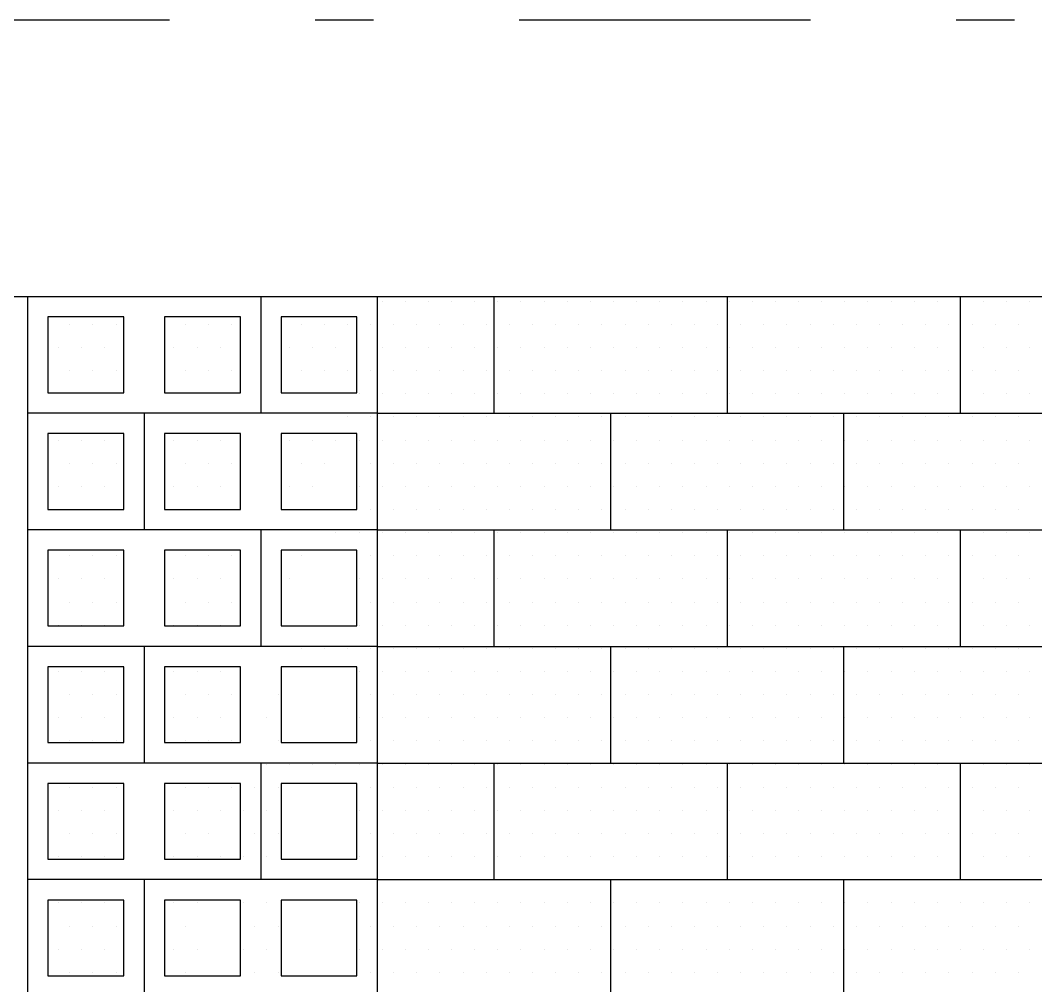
# Model space of a CAD drawing. Header units: metres. Extents: x 60.2 to 106, y 8.7 to 62.9.
# Drawn here: x 77.119 to 78.861, y 60.925 to 62.58 of the extents above; entities that cross this region are included whole.
import ezdxf

# ---------------------------------------------------------------- set-up
doc = ezdxf.new("R2010")
doc.units = ezdxf.units.M
doc.header["$LTSCALE"] = 5
doc.header["$MEASUREMENT"] = 0
doc.linetypes.add('DASHDOT', pattern=[1, 0.5, -0.25, 0, -0.25])
for name, color, linetype, lineweight in [('A-ELEV-MBE1', 7, 'Continuous', 25), ('A-ELEV-PATT', 8, 'Continuous', 18), ('A-WALL-FULL-EXTR', 7, 'Continuous', 35)]:
    doc.layers.add(name, color=color, linetype=linetype, lineweight=lineweight)

msp = doc.modelspace()

# ---------------------------------------------------------------- linework, layer by layer
at = {"layer": 'A-ELEV-MBE1', "linetype": 'DASHDOT', "ltscale": 0.2}
msp.add_line((82.8743, 62.5803), (72.9311, 62.5803), dxfattribs=at)
at = {"layer": 'A-ELEV-MBE1'}
for p, q in [((72.9311, 62.1066), (80.5969, 62.1066)), ((77.1311, 62.1066), (77.1311, 59.9066)), ((77.5311, 62.1066), (77.5311, 61.9066)), ((77.7311, 62.1066), (77.7311, 59.9066)), ((77.9311, 62.1066), (77.9311, 61.9066)), ((78.3311, 62.1066), (78.3311, 61.9066)), ((78.7311, 62.1066), (78.7311, 61.9066)), ((77.2961, 62.0716), (77.1661, 62.0716)), ((77.1661, 62.0716), (77.1661, 61.9416)), ((77.2961, 61.9416), (77.2961, 62.0716)), ((77.4961, 62.0716), (77.3661, 62.0716)), ((77.3661, 62.0716), (77.3661, 61.9416)), ((77.4961, 61.9416), (77.4961, 62.0716)), ((77.6961, 62.0716), (77.5661, 62.0716)), ((77.5661, 62.0716), (77.5661, 61.9416)), ((77.6961, 61.9416), (77.6961, 62.0716)), ((77.1661, 61.9416), (77.2961, 61.9416)), ((77.3661, 61.9416), (77.4961, 61.9416)), ((77.5661, 61.9416), (77.6961, 61.9416)), ((77.7311, 61.9066), (77.1311, 61.9066)), ((77.3311, 61.9066), (77.3311, 61.7066)), ((77.7311, 61.9066), (80.5981, 61.9066)), ((78.1311, 61.9066), (78.1311, 61.7066)), ((78.5311, 61.9066), (78.5311, 61.7066)), ((77.2961, 61.8716), (77.1661, 61.8716)), ((77.1661, 61.8716), (77.1661, 61.7416)), ((77.2961, 61.7416), (77.2961, 61.8716)), ((77.4961, 61.8716), (77.3661, 61.8716)), ((77.3661, 61.8716), (77.3661, 61.7416)), ((77.4961, 61.7416), (77.4961, 61.8716)), ((77.6961, 61.8716), (77.5661, 61.8716)), ((77.5661, 61.8716), (77.5661, 61.7416)), ((77.6961, 61.7416), (77.6961, 61.8716)), ((77.1661, 61.7416), (77.2961, 61.7416)), ((77.3661, 61.7416), (77.4961, 61.7416)), ((77.5661, 61.7416), (77.6961, 61.7416)), ((77.7311, 61.7066), (77.1311, 61.7066)), ((77.5311, 61.7066), (77.5311, 61.5066)), ((77.7311, 61.7066), (80.5981, 61.7066)), ((77.9311, 61.7066), (77.9311, 61.5066)), ((78.3311, 61.7066), (78.3311, 61.5066)), ((78.7311, 61.7066), (78.7311, 61.5066)), ((77.2961, 61.6716), (77.1661, 61.6716)), ((77.1661, 61.6716), (77.1661, 61.5416)), ((77.2961, 61.5416), (77.2961, 61.6716)), ((77.4961, 61.6716), (77.3661, 61.6716)), ((77.3661, 61.6716), (77.3661, 61.5416)), ((77.4961, 61.5416), (77.4961, 61.6716)), ((77.6961, 61.6716), (77.5661, 61.6716)), ((77.5661, 61.6716), (77.5661, 61.5416)), ((77.6961, 61.5416), (77.6961, 61.6716)), ((77.1661, 61.5416), (77.2961, 61.5416)), ((77.3661, 61.5416), (77.4961, 61.5416)), ((77.5661, 61.5416), (77.6961, 61.5416)), ((77.7311, 61.5066), (77.1311, 61.5066)), ((77.3311, 61.5066), (77.3311, 61.3066)), ((77.7311, 61.5066), (80.5981, 61.5066)), ((78.1311, 61.5066), (78.1311, 61.3066)), ((78.5311, 61.5066), (78.5311, 61.3066)), ((77.2961, 61.4716), (77.1661, 61.4716)), ((77.1661, 61.4716), (77.1661, 61.3416)), ((77.2961, 61.3416), (77.2961, 61.4716)), ((77.4961, 61.4716), (77.3661, 61.4716)), ((77.3661, 61.4716), (77.3661, 61.3416)), ((77.4961, 61.3416), (77.4961, 61.4716)), ((77.6961, 61.4716), (77.5661, 61.4716)), ((77.5661, 61.4716), (77.5661, 61.3416)), ((77.6961, 61.3416), (77.6961, 61.4716)), ((77.1661, 61.3416), (77.2961, 61.3416)), ((77.3661, 61.3416), (77.4961, 61.3416)), ((77.5661, 61.3416), (77.6961, 61.3416)), ((77.7311, 61.3066), (77.1311, 61.3066)), ((77.5311, 61.3066), (77.5311, 61.1066)), ((77.9311, 61.3066), (77.9311, 61.1066)), ((78.3311, 61.3066), (78.3311, 61.1066)), ((78.7311, 61.3066), (78.7311, 61.1066)), ((77.2961, 61.2716), (77.1661, 61.2716)), ((77.1661, 61.2716), (77.1661, 61.1416)), ((77.2961, 61.1416), (77.2961, 61.2716)), ((77.4961, 61.2716), (77.3661, 61.2716)), ((77.3661, 61.2716), (77.3661, 61.1416)), ((77.4961, 61.1416), (77.4961, 61.2716)), ((77.6961, 61.2716), (77.5661, 61.2716)), ((77.5661, 61.2716), (77.5661, 61.1416)), ((77.6961, 61.1416), (77.6961, 61.2716)), ((77.1661, 61.1416), (77.2961, 61.1416)), ((77.3661, 61.1416), (77.4961, 61.1416)), ((77.5661, 61.1416), (77.6961, 61.1416)), ((77.7311, 61.1066), (77.1311, 61.1066)), ((77.3311, 61.1066), (77.3311, 60.9066)), ((77.7311, 61.1066), (80.5981, 61.1066)), ((78.1311, 61.1066), (78.1311, 60.9066)), ((78.5311, 61.1066), (78.5311, 60.9066)), ((77.2961, 61.0716), (77.1661, 61.0716)), ((77.1661, 61.0716), (77.1661, 60.9416)), ((77.2961, 60.9416), (77.2961, 61.0716)), ((77.4961, 61.0716), (77.3661, 61.0716)), ((77.3661, 61.0716), (77.3661, 60.9416)), ((77.4961, 60.9416), (77.4961, 61.0716)), ((77.6961, 61.0716), (77.5661, 61.0716)), ((77.5661, 61.0716), (77.5661, 60.9416)), ((77.6961, 60.9416), (77.6961, 61.0716)), ((77.1661, 60.9416), (77.2961, 60.9416)), ((77.3661, 60.9416), (77.4961, 60.9416)), ((77.5661, 60.9416), (77.6961, 60.9416))]:
    msp.add_line(p, q, dxfattribs=at)
at = {"layer": 'A-ELEV-PATT', "linetype": 'Continuous'}
for p, q in [((77.7394, 62.0985), (77.7394, 62.0985)), ((77.7791, 62.0985), (77.7791, 62.0985)), ((77.8188, 62.0985), (77.8188, 62.0985)), ((77.8584, 62.0985), (77.8584, 62.0985)), ((77.8981, 62.0985), (77.8981, 62.0985)), ((77.9378, 62.0985), (77.9378, 62.0985)), ((77.9775, 62.0985), (77.9775, 62.0985)), ((78.0172, 62.0985), (78.0172, 62.0985)), ((78.0569, 62.0985), (78.0569, 62.0985)), ((78.0966, 62.0985), (78.0966, 62.0985)), ((78.1363, 62.0985), (78.1363, 62.0985)), ((78.1759, 62.0985), (78.1759, 62.0985)), ((78.2156, 62.0985), (78.2156, 62.0985)), ((78.2553, 62.0985), (78.2553, 62.0985)), ((78.295, 62.0985), (78.295, 62.0985)), ((78.3347, 62.0985), (78.3347, 62.0985)), ((78.3744, 62.0985), (78.3744, 62.0985)), ((78.4141, 62.0985), (78.4141, 62.0985)), ((78.4538, 62.0985), (78.4538, 62.0985)), ((78.4934, 62.0985), (78.4934, 62.0985)), ((78.5331, 62.0985), (78.5331, 62.0985)), ((78.5728, 62.0985), (78.5728, 62.0985)), ((78.6125, 62.0985), (78.6125, 62.0985)), ((78.6522, 62.0985), (78.6522, 62.0985)), ((78.6919, 62.0985), (78.6919, 62.0985)), ((78.7316, 62.0985), (78.7316, 62.0985)), ((78.7713, 62.0985), (78.7713, 62.0985)), ((78.8109, 62.0985), (78.8109, 62.0985)), ((78.8506, 62.0985), (78.8506, 62.0985)), ((77.2036, 62.0588), (77.2036, 62.0588)), ((77.2433, 62.0588), (77.2433, 62.0588)), ((77.283, 62.0588), (77.283, 62.0588)), ((77.402, 62.0588), (77.402, 62.0588)), ((77.4417, 62.0588), (77.4417, 62.0588)), ((77.4814, 62.0588), (77.4814, 62.0588)), ((77.6005, 62.0588), (77.6005, 62.0588)), ((77.6402, 62.0588), (77.6402, 62.0588)), ((77.6799, 62.0588), (77.6799, 62.0588)), ((77.7195, 62.0588), (77.7195, 62.0588)), ((77.7592, 62.0588), (77.7592, 62.0588)), ((77.7989, 62.0588), (77.7989, 62.0588)), ((77.8386, 62.0588), (77.8386, 62.0588)), ((77.8783, 62.0588), (77.8783, 62.0588)), ((77.918, 62.0588), (77.918, 62.0588)), ((77.9577, 62.0588), (77.9577, 62.0588)), ((77.9974, 62.0588), (77.9974, 62.0588)), ((78.037, 62.0588), (78.037, 62.0588)), ((78.0767, 62.0588), (78.0767, 62.0588)), ((78.1164, 62.0588), (78.1164, 62.0588)), ((78.1561, 62.0588), (78.1561, 62.0588)), ((78.1958, 62.0588), (78.1958, 62.0588)), ((78.2355, 62.0588), (78.2355, 62.0588)), ((78.2752, 62.0588), (78.2752, 62.0588)), ((78.3149, 62.0588), (78.3149, 62.0588)), ((78.3545, 62.0588), (78.3545, 62.0588)), ((78.3942, 62.0588), (78.3942, 62.0588)), ((78.4339, 62.0588), (78.4339, 62.0588)), ((78.4736, 62.0588), (78.4736, 62.0588)), ((78.5133, 62.0588), (78.5133, 62.0588)), ((78.553, 62.0588), (78.553, 62.0588)), ((78.5927, 62.0588), (78.5927, 62.0588)), ((78.6324, 62.0588), (78.6324, 62.0588)), ((78.672, 62.0588), (78.672, 62.0588)), ((78.7117, 62.0588), (78.7117, 62.0588)), ((78.7514, 62.0588), (78.7514, 62.0588)), ((78.7911, 62.0588), (78.7911, 62.0588)), ((78.8308, 62.0588), (78.8308, 62.0588)), ((77.1838, 62.0191), (77.1838, 62.0191)), ((77.2234, 62.0191), (77.2234, 62.0191)), ((77.2631, 62.0191), (77.2631, 62.0191)), ((77.3822, 62.0191), (77.3822, 62.0191)), ((77.4219, 62.0191), (77.4219, 62.0191)), ((77.4616, 62.0191), (77.4616, 62.0191)), ((77.5806, 62.0191), (77.5806, 62.0191)), ((77.6203, 62.0191), (77.6203, 62.0191)), ((77.66, 62.0191), (77.66, 62.0191)), ((77.7394, 62.0191), (77.7394, 62.0191)), ((77.7791, 62.0191), (77.7791, 62.0191)), ((77.8188, 62.0191), (77.8188, 62.0191)), ((77.8584, 62.0191), (77.8584, 62.0191)), ((77.8981, 62.0191), (77.8981, 62.0191)), ((77.9378, 62.0191), (77.9378, 62.0191)), ((77.9775, 62.0191), (77.9775, 62.0191)), ((78.0172, 62.0191), (78.0172, 62.0191)), ((78.0569, 62.0191), (78.0569, 62.0191)), ((78.0966, 62.0191), (78.0966, 62.0191)), ((78.1363, 62.0191), (78.1363, 62.0191)), ((78.1759, 62.0191), (78.1759, 62.0191)), ((78.2156, 62.0191), (78.2156, 62.0191)), ((78.2553, 62.0191), (78.2553, 62.0191)), ((78.295, 62.0191), (78.295, 62.0191)), ((78.3347, 62.0191), (78.3347, 62.0191)), ((78.3744, 62.0191), (78.3744, 62.0191)), ((78.4141, 62.0191), (78.4141, 62.0191)), ((78.4538, 62.0191), (78.4538, 62.0191)), ((78.4934, 62.0191), (78.4934, 62.0191)), ((78.5331, 62.0191), (78.5331, 62.0191)), ((78.5728, 62.0191), (78.5728, 62.0191)), ((78.6125, 62.0191), (78.6125, 62.0191)), ((78.6522, 62.0191), (78.6522, 62.0191)), ((78.6919, 62.0191), (78.6919, 62.0191)), ((78.7316, 62.0191), (78.7316, 62.0191)), ((78.7713, 62.0191), (78.7713, 62.0191)), ((78.8109, 62.0191), (78.8109, 62.0191)), ((78.8506, 62.0191), (78.8506, 62.0191)), ((77.2036, 61.9794), (77.2036, 61.9794)), ((77.2433, 61.9794), (77.2433, 61.9794)), ((77.283, 61.9794), (77.283, 61.9794)), ((77.402, 61.9794), (77.402, 61.9794)), ((77.4417, 61.9794), (77.4417, 61.9794)), ((77.4814, 61.9794), (77.4814, 61.9794)), ((77.6005, 61.9794), (77.6005, 61.9794)), ((77.6402, 61.9794), (77.6402, 61.9794)), ((77.6799, 61.9794), (77.6799, 61.9794)), ((77.7195, 61.9794), (77.7195, 61.9794)), ((77.7592, 61.9794), (77.7592, 61.9794)), ((77.7989, 61.9794), (77.7989, 61.9794)), ((77.8386, 61.9794), (77.8386, 61.9794)), ((77.8783, 61.9794), (77.8783, 61.9794)), ((77.918, 61.9794), (77.918, 61.9794)), ((77.9577, 61.9794), (77.9577, 61.9794)), ((77.9974, 61.9794), (77.9974, 61.9794)), ((78.037, 61.9794), (78.037, 61.9794)), ((78.0767, 61.9794), (78.0767, 61.9794)), ((78.1164, 61.9794), (78.1164, 61.9794)), ((78.1561, 61.9794), (78.1561, 61.9794)), ((78.1958, 61.9794), (78.1958, 61.9794)), ((78.2355, 61.9794), (78.2355, 61.9794)), ((78.2752, 61.9794), (78.2752, 61.9794)), ((78.3149, 61.9794), (78.3149, 61.9794)), ((78.3545, 61.9794), (78.3545, 61.9794)), ((78.3942, 61.9794), (78.3942, 61.9794)), ((78.4339, 61.9794), (78.4339, 61.9794)), ((78.4736, 61.9794), (78.4736, 61.9794)), ((78.5133, 61.9794), (78.5133, 61.9794)), ((78.553, 61.9794), (78.553, 61.9794)), ((78.5927, 61.9794), (78.5927, 61.9794)), ((78.6324, 61.9794), (78.6324, 61.9794)), ((78.672, 61.9794), (78.672, 61.9794)), ((78.7117, 61.9794), (78.7117, 61.9794)), ((78.7514, 61.9794), (78.7514, 61.9794)), ((78.7911, 61.9794), (78.7911, 61.9794)), ((78.8308, 61.9794), (78.8308, 61.9794)), ((77.6997, 61.9397), (77.6997, 61.9397)), ((77.7394, 61.9397), (77.7394, 61.9397)), ((77.7791, 61.9397), (77.7791, 61.9397)), ((77.8188, 61.9397), (77.8188, 61.9397)), ((77.8584, 61.9397), (77.8584, 61.9397)), ((77.8981, 61.9397), (77.8981, 61.9397)), ((77.9378, 61.9397), (77.9378, 61.9397)), ((77.9775, 61.9397), (77.9775, 61.9397)), ((78.0172, 61.9397), (78.0172, 61.9397)), ((78.0569, 61.9397), (78.0569, 61.9397)), ((78.0966, 61.9397), (78.0966, 61.9397)), ((78.1363, 61.9397), (78.1363, 61.9397)), ((78.1759, 61.9397), (78.1759, 61.9397)), ((78.2156, 61.9397), (78.2156, 61.9397)), ((78.2553, 61.9397), (78.2553, 61.9397)), ((78.295, 61.9397), (78.295, 61.9397)), ((78.3347, 61.9397), (78.3347, 61.9397)), ((78.3744, 61.9397), (78.3744, 61.9397)), ((78.4141, 61.9397), (78.4141, 61.9397)), ((78.4538, 61.9397), (78.4538, 61.9397)), ((78.4934, 61.9397), (78.4934, 61.9397)), ((78.5331, 61.9397), (78.5331, 61.9397)), ((78.5728, 61.9397), (78.5728, 61.9397)), ((78.6125, 61.9397), (78.6125, 61.9397)), ((78.6522, 61.9397), (78.6522, 61.9397)), ((78.6919, 61.9397), (78.6919, 61.9397)), ((78.7316, 61.9397), (78.7316, 61.9397)), ((78.7713, 61.9397), (78.7713, 61.9397)), ((78.8109, 61.9397), (78.8109, 61.9397)), ((78.8506, 61.9397), (78.8506, 61.9397)), ((77.6799, 61.9), (77.6799, 61.9)), ((77.7195, 61.9), (77.7195, 61.9)), ((77.7592, 61.9), (77.7592, 61.9)), ((77.7989, 61.9), (77.7989, 61.9)), ((77.8386, 61.9), (77.8386, 61.9)), ((77.8783, 61.9), (77.8783, 61.9)), ((77.918, 61.9), (77.918, 61.9)), ((77.9577, 61.9), (77.9577, 61.9)), ((77.9974, 61.9), (77.9974, 61.9)), ((78.037, 61.9), (78.037, 61.9)), ((78.0767, 61.9), (78.0767, 61.9)), ((78.1164, 61.9), (78.1164, 61.9)), ((78.1561, 61.9), (78.1561, 61.9)), ((78.1958, 61.9), (78.1958, 61.9)), ((78.2355, 61.9), (78.2355, 61.9)), ((78.2752, 61.9), (78.2752, 61.9)), ((78.3149, 61.9), (78.3149, 61.9)), ((78.3545, 61.9), (78.3545, 61.9)), ((78.3942, 61.9), (78.3942, 61.9)), ((78.4339, 61.9), (78.4339, 61.9)), ((78.4736, 61.9), (78.4736, 61.9)), ((78.5133, 61.9), (78.5133, 61.9)), ((78.553, 61.9), (78.553, 61.9)), ((78.5927, 61.9), (78.5927, 61.9)), ((78.6324, 61.9), (78.6324, 61.9)), ((78.672, 61.9), (78.672, 61.9)), ((78.7117, 61.9), (78.7117, 61.9)), ((78.7514, 61.9), (78.7514, 61.9)), ((78.7911, 61.9), (78.7911, 61.9)), ((78.8308, 61.9), (78.8308, 61.9)), ((77.1838, 61.8604), (77.1838, 61.8604)), ((77.2234, 61.8604), (77.2234, 61.8604)), ((77.2631, 61.8604), (77.2631, 61.8604)), ((77.3822, 61.8604), (77.3822, 61.8604)), ((77.4219, 61.8604), (77.4219, 61.8604)), ((77.4616, 61.8604), (77.4616, 61.8604)), ((77.5806, 61.8604), (77.5806, 61.8604)), ((77.6203, 61.8604), (77.6203, 61.8604)), ((77.66, 61.8604), (77.66, 61.8604)), ((77.6997, 61.8604), (77.6997, 61.8604)), ((77.7394, 61.8604), (77.7394, 61.8604)), ((77.7791, 61.8604), (77.7791, 61.8604)), ((77.8188, 61.8604), (77.8188, 61.8604)), ((77.8584, 61.8604), (77.8584, 61.8604)), ((77.8981, 61.8604), (77.8981, 61.8604)), ((77.9378, 61.8604), (77.9378, 61.8604)), ((77.9775, 61.8604), (77.9775, 61.8604)), ((78.0172, 61.8604), (78.0172, 61.8604)), ((78.0569, 61.8604), (78.0569, 61.8604)), ((78.0966, 61.8604), (78.0966, 61.8604)), ((78.1363, 61.8604), (78.1363, 61.8604)), ((78.1759, 61.8604), (78.1759, 61.8604)), ((78.2156, 61.8604), (78.2156, 61.8604)), ((78.2553, 61.8604), (78.2553, 61.8604)), ((78.295, 61.8604), (78.295, 61.8604)), ((78.3347, 61.8604), (78.3347, 61.8604)), ((78.3744, 61.8604), (78.3744, 61.8604)), ((78.4141, 61.8604), (78.4141, 61.8604)), ((78.4538, 61.8604), (78.4538, 61.8604)), ((78.4934, 61.8604), (78.4934, 61.8604)), ((78.5331, 61.8604), (78.5331, 61.8604)), ((78.5728, 61.8604), (78.5728, 61.8604)), ((78.6125, 61.8604), (78.6125, 61.8604)), ((78.6522, 61.8604), (78.6522, 61.8604)), ((78.6919, 61.8604), (78.6919, 61.8604)), ((78.7316, 61.8604), (78.7316, 61.8604)), ((78.7713, 61.8604), (78.7713, 61.8604)), ((78.8109, 61.8604), (78.8109, 61.8604)), ((78.8506, 61.8604), (78.8506, 61.8604)), ((77.2036, 61.8207), (77.2036, 61.8207)), ((77.2433, 61.8207), (77.2433, 61.8207)), ((77.283, 61.8207), (77.283, 61.8207)), ((77.402, 61.8207), (77.402, 61.8207)), ((77.4417, 61.8207), (77.4417, 61.8207)), ((77.4814, 61.8207), (77.4814, 61.8207)), ((77.6005, 61.8207), (77.6005, 61.8207)), ((77.6402, 61.8207), (77.6402, 61.8207)), ((77.7195, 61.8207), (77.7195, 61.8207)), ((77.7592, 61.8207), (77.7592, 61.8207)), ((77.7989, 61.8207), (77.7989, 61.8207)), ((77.8386, 61.8207), (77.8386, 61.8207)), ((77.8783, 61.8207), (77.8783, 61.8207)), ((77.918, 61.8207), (77.918, 61.8207)), ((77.9577, 61.8207), (77.9577, 61.8207)), ((77.9974, 61.8207), (77.9974, 61.8207)), ((78.037, 61.8207), (78.037, 61.8207)), ((78.0767, 61.8207), (78.0767, 61.8207)), ((78.1164, 61.8207), (78.1164, 61.8207)), ((78.1561, 61.8207), (78.1561, 61.8207)), ((78.1958, 61.8207), (78.1958, 61.8207)), ((78.2355, 61.8207), (78.2355, 61.8207)), ((78.2752, 61.8207), (78.2752, 61.8207)), ((78.3149, 61.8207), (78.3149, 61.8207)), ((78.3545, 61.8207), (78.3545, 61.8207)), ((78.3942, 61.8207), (78.3942, 61.8207)), ((78.4339, 61.8207), (78.4339, 61.8207)), ((78.4736, 61.8207), (78.4736, 61.8207)), ((78.5133, 61.8207), (78.5133, 61.8207)), ((78.553, 61.8207), (78.553, 61.8207)), ((78.5927, 61.8207), (78.5927, 61.8207)), ((78.6324, 61.8207), (78.6324, 61.8207)), ((78.672, 61.8207), (78.672, 61.8207)), ((78.7117, 61.8207), (78.7117, 61.8207)), ((78.7514, 61.8207), (78.7514, 61.8207)), ((78.7911, 61.8207), (78.7911, 61.8207)), ((78.8308, 61.8207), (78.8308, 61.8207)), ((77.1838, 61.781), (77.1838, 61.781)), ((77.2234, 61.781), (77.2234, 61.781)), ((77.2631, 61.781), (77.2631, 61.781)), ((77.3822, 61.781), (77.3822, 61.781)), ((77.4219, 61.781), (77.4219, 61.781)), ((77.4616, 61.781), (77.4616, 61.781)), ((77.5806, 61.781), (77.5806, 61.781)), ((77.6203, 61.781), (77.6203, 61.781)), ((77.6997, 61.781), (77.6997, 61.781)), ((77.7394, 61.781), (77.7394, 61.781)), ((77.7791, 61.781), (77.7791, 61.781)), ((77.8188, 61.781), (77.8188, 61.781)), ((77.8584, 61.781), (77.8584, 61.781)), ((77.8981, 61.781), (77.8981, 61.781)), ((77.9378, 61.781), (77.9378, 61.781)), ((77.9775, 61.781), (77.9775, 61.781)), ((78.0172, 61.781), (78.0172, 61.781)), ((78.0569, 61.781), (78.0569, 61.781)), ((78.0966, 61.781), (78.0966, 61.781)), ((78.1363, 61.781), (78.1363, 61.781)), ((78.1759, 61.781), (78.1759, 61.781)), ((78.2156, 61.781), (78.2156, 61.781)), ((78.2553, 61.781), (78.2553, 61.781)), ((78.295, 61.781), (78.295, 61.781)), ((78.3347, 61.781), (78.3347, 61.781)), ((78.3744, 61.781), (78.3744, 61.781)), ((78.4141, 61.781), (78.4141, 61.781)), ((78.4538, 61.781), (78.4538, 61.781)), ((78.4934, 61.781), (78.4934, 61.781)), ((78.5331, 61.781), (78.5331, 61.781)), ((78.5728, 61.781), (78.5728, 61.781)), ((78.6125, 61.781), (78.6125, 61.781)), ((78.6522, 61.781), (78.6522, 61.781)), ((78.6919, 61.781), (78.6919, 61.781)), ((78.7316, 61.781), (78.7316, 61.781)), ((78.7713, 61.781), (78.7713, 61.781)), ((78.8109, 61.781), (78.8109, 61.781)), ((78.8506, 61.781), (78.8506, 61.781)), ((77.6402, 61.7413), (77.6402, 61.7413)), ((77.6799, 61.7413), (77.6799, 61.7413)), ((77.7195, 61.7413), (77.7195, 61.7413)), ((77.7592, 61.7413), (77.7592, 61.7413)), ((77.7989, 61.7413), (77.7989, 61.7413)), ((77.8386, 61.7413), (77.8386, 61.7413)), ((77.8783, 61.7413), (77.8783, 61.7413)), ((77.918, 61.7413), (77.918, 61.7413)), ((77.9577, 61.7413), (77.9577, 61.7413)), ((77.9974, 61.7413), (77.9974, 61.7413)), ((78.037, 61.7413), (78.037, 61.7413)), ((78.0767, 61.7413), (78.0767, 61.7413)), ((78.1164, 61.7413), (78.1164, 61.7413)), ((78.1561, 61.7413), (78.1561, 61.7413)), ((78.1958, 61.7413), (78.1958, 61.7413)), ((78.2355, 61.7413), (78.2355, 61.7413)), ((78.2752, 61.7413), (78.2752, 61.7413)), ((78.3149, 61.7413), (78.3149, 61.7413)), ((78.3545, 61.7413), (78.3545, 61.7413)), ((78.3942, 61.7413), (78.3942, 61.7413)), ((78.4339, 61.7413), (78.4339, 61.7413)), ((78.4736, 61.7413), (78.4736, 61.7413)), ((78.5133, 61.7413), (78.5133, 61.7413)), ((78.553, 61.7413), (78.553, 61.7413)), ((78.5927, 61.7413), (78.5927, 61.7413)), ((78.6324, 61.7413), (78.6324, 61.7413)), ((78.672, 61.7413), (78.672, 61.7413)), ((78.7117, 61.7413), (78.7117, 61.7413)), ((78.7514, 61.7413), (78.7514, 61.7413)), ((78.7911, 61.7413), (78.7911, 61.7413)), ((78.8308, 61.7413), (78.8308, 61.7413)), ((77.66, 61.7016), (77.66, 61.7016)), ((77.6997, 61.7016), (77.6997, 61.7016)), ((77.7394, 61.7016), (77.7394, 61.7016)), ((77.7791, 61.7016), (77.7791, 61.7016)), ((77.8188, 61.7016), (77.8188, 61.7016)), ((77.8584, 61.7016), (77.8584, 61.7016)), ((77.8981, 61.7016), (77.8981, 61.7016)), ((77.9378, 61.7016), (77.9378, 61.7016)), ((77.9775, 61.7016), (77.9775, 61.7016)), ((78.0172, 61.7016), (78.0172, 61.7016)), ((78.0569, 61.7016), (78.0569, 61.7016)), ((78.0966, 61.7016), (78.0966, 61.7016)), ((78.1363, 61.7016), (78.1363, 61.7016)), ((78.1759, 61.7016), (78.1759, 61.7016)), ((78.2156, 61.7016), (78.2156, 61.7016)), ((78.2553, 61.7016), (78.2553, 61.7016)), ((78.295, 61.7016), (78.295, 61.7016)), ((78.3347, 61.7016), (78.3347, 61.7016)), ((78.3744, 61.7016), (78.3744, 61.7016)), ((78.4141, 61.7016), (78.4141, 61.7016)), ((78.4538, 61.7016), (78.4538, 61.7016)), ((78.4934, 61.7016), (78.4934, 61.7016)), ((78.5331, 61.7016), (78.5331, 61.7016)), ((78.5728, 61.7016), (78.5728, 61.7016)), ((78.6125, 61.7016), (78.6125, 61.7016)), ((78.6522, 61.7016), (78.6522, 61.7016)), ((78.6919, 61.7016), (78.6919, 61.7016)), ((78.7316, 61.7016), (78.7316, 61.7016)), ((78.7713, 61.7016), (78.7713, 61.7016)), ((78.8109, 61.7016), (78.8109, 61.7016)), ((78.8506, 61.7016), (78.8506, 61.7016)), ((77.2036, 61.6619), (77.2036, 61.6619)), ((77.2433, 61.6619), (77.2433, 61.6619)), ((77.283, 61.6619), (77.283, 61.6619)), ((77.402, 61.6619), (77.402, 61.6619)), ((77.4417, 61.6619), (77.4417, 61.6619)), ((77.4814, 61.6619), (77.4814, 61.6619)), ((77.6005, 61.6619), (77.6005, 61.6619)), ((77.7195, 61.6619), (77.7195, 61.6619)), ((77.7592, 61.6619), (77.7592, 61.6619)), ((77.7989, 61.6619), (77.7989, 61.6619)), ((77.8386, 61.6619), (77.8386, 61.6619)), ((77.8783, 61.6619), (77.8783, 61.6619)), ((77.918, 61.6619), (77.918, 61.6619)), ((77.9577, 61.6619), (77.9577, 61.6619)), ((77.9974, 61.6619), (77.9974, 61.6619)), ((78.037, 61.6619), (78.037, 61.6619)), ((78.0767, 61.6619), (78.0767, 61.6619)), ((78.1164, 61.6619), (78.1164, 61.6619)), ((78.1561, 61.6619), (78.1561, 61.6619)), ((78.1958, 61.6619), (78.1958, 61.6619)), ((78.2355, 61.6619), (78.2355, 61.6619)), ((78.2752, 61.6619), (78.2752, 61.6619)), ((78.3149, 61.6619), (78.3149, 61.6619)), ((78.3545, 61.6619), (78.3545, 61.6619)), ((78.3942, 61.6619), (78.3942, 61.6619)), ((78.4339, 61.6619), (78.4339, 61.6619)), ((78.4736, 61.6619), (78.4736, 61.6619)), ((78.5133, 61.6619), (78.5133, 61.6619)), ((78.553, 61.6619), (78.553, 61.6619)), ((78.5927, 61.6619), (78.5927, 61.6619)), ((78.6324, 61.6619), (78.6324, 61.6619)), ((78.672, 61.6619), (78.672, 61.6619)), ((78.7117, 61.6619), (78.7117, 61.6619)), ((78.7514, 61.6619), (78.7514, 61.6619)), ((78.7911, 61.6619), (78.7911, 61.6619)), ((78.8308, 61.6619), (78.8308, 61.6619)), ((77.1838, 61.6222), (77.1838, 61.6222)), ((77.2234, 61.6222), (77.2234, 61.6222)), ((77.2631, 61.6222), (77.2631, 61.6222)), ((77.3822, 61.6222), (77.3822, 61.6222)), ((77.4219, 61.6222), (77.4219, 61.6222)), ((77.4616, 61.6222), (77.4616, 61.6222)), ((77.5806, 61.6222), (77.5806, 61.6222)), ((77.6997, 61.6222), (77.6997, 61.6222)), ((77.7394, 61.6222), (77.7394, 61.6222)), ((77.7791, 61.6222), (77.7791, 61.6222)), ((77.8188, 61.6222), (77.8188, 61.6222)), ((77.8584, 61.6222), (77.8584, 61.6222)), ((77.8981, 61.6222), (77.8981, 61.6222)), ((77.9378, 61.6222), (77.9378, 61.6222)), ((77.9775, 61.6222), (77.9775, 61.6222)), ((78.0172, 61.6222), (78.0172, 61.6222)), ((78.0569, 61.6222), (78.0569, 61.6222)), ((78.0966, 61.6222), (78.0966, 61.6222)), ((78.1363, 61.6222), (78.1363, 61.6222)), ((78.1759, 61.6222), (78.1759, 61.6222)), ((78.2156, 61.6222), (78.2156, 61.6222)), ((78.2553, 61.6222), (78.2553, 61.6222)), ((78.295, 61.6222), (78.295, 61.6222)), ((78.3347, 61.6222), (78.3347, 61.6222)), ((78.3744, 61.6222), (78.3744, 61.6222)), ((78.4141, 61.6222), (78.4141, 61.6222)), ((78.4538, 61.6222), (78.4538, 61.6222)), ((78.4934, 61.6222), (78.4934, 61.6222)), ((78.5331, 61.6222), (78.5331, 61.6222)), ((78.5728, 61.6222), (78.5728, 61.6222)), ((78.6125, 61.6222), (78.6125, 61.6222)), ((78.6522, 61.6222), (78.6522, 61.6222)), ((78.6919, 61.6222), (78.6919, 61.6222)), ((78.7316, 61.6222), (78.7316, 61.6222)), ((78.7713, 61.6222), (78.7713, 61.6222)), ((78.8109, 61.6222), (78.8109, 61.6222)), ((78.8506, 61.6222), (78.8506, 61.6222)), ((77.2036, 61.5825), (77.2036, 61.5825)), ((77.2433, 61.5825), (77.2433, 61.5825)), ((77.283, 61.5825), (77.283, 61.5825)), ((77.402, 61.5825), (77.402, 61.5825)), ((77.4417, 61.5825), (77.4417, 61.5825)), ((77.4814, 61.5825), (77.4814, 61.5825)), ((77.7195, 61.5825), (77.7195, 61.5825)), ((77.7592, 61.5825), (77.7592, 61.5825)), ((77.7989, 61.5825), (77.7989, 61.5825)), ((77.8386, 61.5825), (77.8386, 61.5825)), ((77.8783, 61.5825), (77.8783, 61.5825)), ((77.918, 61.5825), (77.918, 61.5825)), ((77.9577, 61.5825), (77.9577, 61.5825)), ((77.9974, 61.5825), (77.9974, 61.5825)), ((78.037, 61.5825), (78.037, 61.5825)), ((78.0767, 61.5825), (78.0767, 61.5825)), ((78.1164, 61.5825), (78.1164, 61.5825)), ((78.1561, 61.5825), (78.1561, 61.5825)), ((78.1958, 61.5825), (78.1958, 61.5825)), ((78.2355, 61.5825), (78.2355, 61.5825)), ((78.2752, 61.5825), (78.2752, 61.5825)), ((78.3149, 61.5825), (78.3149, 61.5825)), ((78.3545, 61.5825), (78.3545, 61.5825)), ((78.3942, 61.5825), (78.3942, 61.5825)), ((78.4339, 61.5825), (78.4339, 61.5825)), ((78.4736, 61.5825), (78.4736, 61.5825)), ((78.5133, 61.5825), (78.5133, 61.5825)), ((78.553, 61.5825), (78.553, 61.5825)), ((78.5927, 61.5825), (78.5927, 61.5825)), ((78.6324, 61.5825), (78.6324, 61.5825)), ((78.672, 61.5825), (78.672, 61.5825)), ((78.7117, 61.5825), (78.7117, 61.5825)), ((78.7514, 61.5825), (78.7514, 61.5825)), ((78.7911, 61.5825), (78.7911, 61.5825)), ((78.8308, 61.5825), (78.8308, 61.5825)), ((77.1838, 61.5429), (77.1838, 61.5429)), ((77.2234, 61.5429), (77.2234, 61.5429)), ((77.2631, 61.5429), (77.2631, 61.5429)), ((77.3822, 61.5429), (77.3822, 61.5429)), ((77.4219, 61.5429), (77.4219, 61.5429)), ((77.4616, 61.5429), (77.4616, 61.5429)), ((77.6997, 61.5429), (77.6997, 61.5429)), ((77.7394, 61.5429), (77.7394, 61.5429)), ((77.7791, 61.5429), (77.7791, 61.5429)), ((77.8188, 61.5429), (77.8188, 61.5429)), ((77.8584, 61.5429), (77.8584, 61.5429)), ((77.8981, 61.5429), (77.8981, 61.5429)), ((77.9378, 61.5429), (77.9378, 61.5429)), ((77.9775, 61.5429), (77.9775, 61.5429)), ((78.0172, 61.5429), (78.0172, 61.5429)), ((78.0569, 61.5429), (78.0569, 61.5429)), ((78.0966, 61.5429), (78.0966, 61.5429)), ((78.1363, 61.5429), (78.1363, 61.5429)), ((78.1759, 61.5429), (78.1759, 61.5429)), ((78.2156, 61.5429), (78.2156, 61.5429)), ((78.2553, 61.5429), (78.2553, 61.5429)), ((78.295, 61.5429), (78.295, 61.5429)), ((78.3347, 61.5429), (78.3347, 61.5429)), ((78.3744, 61.5429), (78.3744, 61.5429)), ((78.4141, 61.5429), (78.4141, 61.5429)), ((78.4538, 61.5429), (78.4538, 61.5429)), ((78.4934, 61.5429), (78.4934, 61.5429)), ((78.5331, 61.5429), (78.5331, 61.5429)), ((78.5728, 61.5429), (78.5728, 61.5429)), ((78.6125, 61.5429), (78.6125, 61.5429)), ((78.6522, 61.5429), (78.6522, 61.5429)), ((78.6919, 61.5429), (78.6919, 61.5429)), ((78.7316, 61.5429), (78.7316, 61.5429)), ((78.7713, 61.5429), (78.7713, 61.5429)), ((78.8109, 61.5429), (78.8109, 61.5429)), ((78.8506, 61.5429), (78.8506, 61.5429)), ((77.6005, 61.5032), (77.6005, 61.5032)), ((77.6402, 61.5032), (77.6402, 61.5032)), ((77.6799, 61.5032), (77.6799, 61.5032)), ((77.7195, 61.5032), (77.7195, 61.5032)), ((77.7592, 61.5032), (77.7592, 61.5032)), ((77.7989, 61.5032), (77.7989, 61.5032)), ((77.8386, 61.5032), (77.8386, 61.5032)), ((77.8783, 61.5032), (77.8783, 61.5032)), ((77.918, 61.5032), (77.918, 61.5032)), ((77.9577, 61.5032), (77.9577, 61.5032)), ((77.9974, 61.5032), (77.9974, 61.5032)), ((78.037, 61.5032), (78.037, 61.5032)), ((78.0767, 61.5032), (78.0767, 61.5032)), ((78.1164, 61.5032), (78.1164, 61.5032)), ((78.1561, 61.5032), (78.1561, 61.5032)), ((78.1958, 61.5032), (78.1958, 61.5032)), ((78.2355, 61.5032), (78.2355, 61.5032)), ((78.2752, 61.5032), (78.2752, 61.5032)), ((78.3149, 61.5032), (78.3149, 61.5032)), ((78.3545, 61.5032), (78.3545, 61.5032)), ((78.3942, 61.5032), (78.3942, 61.5032)), ((78.4339, 61.5032), (78.4339, 61.5032)), ((78.4736, 61.5032), (78.4736, 61.5032)), ((78.5133, 61.5032), (78.5133, 61.5032)), ((78.553, 61.5032), (78.553, 61.5032)), ((78.5927, 61.5032), (78.5927, 61.5032)), ((78.6324, 61.5032), (78.6324, 61.5032)), ((78.672, 61.5032), (78.672, 61.5032)), ((78.7117, 61.5032), (78.7117, 61.5032)), ((78.7514, 61.5032), (78.7514, 61.5032)), ((78.7911, 61.5032), (78.7911, 61.5032)), ((78.8308, 61.5032), (78.8308, 61.5032)), ((77.1838, 61.4635), (77.1838, 61.4635)), ((77.2234, 61.4635), (77.2234, 61.4635)), ((77.2631, 61.4635), (77.2631, 61.4635)), ((77.3822, 61.4635), (77.3822, 61.4635)), ((77.4219, 61.4635), (77.4219, 61.4635)), ((77.4616, 61.4635), (77.4616, 61.4635)), ((77.6997, 61.4635), (77.6997, 61.4635)), ((77.7394, 61.4635), (77.7394, 61.4635)), ((77.7791, 61.4635), (77.7791, 61.4635)), ((77.8188, 61.4635), (77.8188, 61.4635)), ((77.8584, 61.4635), (77.8584, 61.4635)), ((77.8981, 61.4635), (77.8981, 61.4635)), ((77.9378, 61.4635), (77.9378, 61.4635)), ((77.9775, 61.4635), (77.9775, 61.4635)), ((78.0172, 61.4635), (78.0172, 61.4635)), ((78.0569, 61.4635), (78.0569, 61.4635)), ((78.0966, 61.4635), (78.0966, 61.4635)), ((78.1363, 61.4635), (78.1363, 61.4635)), ((78.1759, 61.4635), (78.1759, 61.4635)), ((78.2156, 61.4635), (78.2156, 61.4635)), ((78.2553, 61.4635), (78.2553, 61.4635)), ((78.295, 61.4635), (78.295, 61.4635)), ((78.3347, 61.4635), (78.3347, 61.4635)), ((78.3744, 61.4635), (78.3744, 61.4635)), ((78.4141, 61.4635), (78.4141, 61.4635)), ((78.4538, 61.4635), (78.4538, 61.4635)), ((78.4934, 61.4635), (78.4934, 61.4635)), ((78.5331, 61.4635), (78.5331, 61.4635)), ((78.5728, 61.4635), (78.5728, 61.4635)), ((78.6125, 61.4635), (78.6125, 61.4635)), ((78.6522, 61.4635), (78.6522, 61.4635)), ((78.6919, 61.4635), (78.6919, 61.4635)), ((78.7316, 61.4635), (78.7316, 61.4635)), ((78.7713, 61.4635), (78.7713, 61.4635)), ((78.8109, 61.4635), (78.8109, 61.4635)), ((78.8506, 61.4635), (78.8506, 61.4635)), ((77.2036, 61.4238), (77.2036, 61.4238)), ((77.2433, 61.4238), (77.2433, 61.4238)), ((77.283, 61.4238), (77.283, 61.4238)), ((77.402, 61.4238), (77.402, 61.4238)), ((77.4417, 61.4238), (77.4417, 61.4238)), ((77.4814, 61.4238), (77.4814, 61.4238)), ((77.5608, 61.4238), (77.5608, 61.4238)), ((77.7195, 61.4238), (77.7195, 61.4238)), ((77.7592, 61.4238), (77.7592, 61.4238)), ((77.7989, 61.4238), (77.7989, 61.4238)), ((77.8386, 61.4238), (77.8386, 61.4238)), ((77.8783, 61.4238), (77.8783, 61.4238)), ((77.918, 61.4238), (77.918, 61.4238)), ((77.9577, 61.4238), (77.9577, 61.4238)), ((77.9974, 61.4238), (77.9974, 61.4238)), ((78.037, 61.4238), (78.037, 61.4238)), ((78.0767, 61.4238), (78.0767, 61.4238)), ((78.1164, 61.4238), (78.1164, 61.4238)), ((78.1561, 61.4238), (78.1561, 61.4238)), ((78.1958, 61.4238), (78.1958, 61.4238)), ((78.2355, 61.4238), (78.2355, 61.4238)), ((78.2752, 61.4238), (78.2752, 61.4238)), ((78.3149, 61.4238), (78.3149, 61.4238)), ((78.3545, 61.4238), (78.3545, 61.4238)), ((78.3942, 61.4238), (78.3942, 61.4238)), ((78.4339, 61.4238), (78.4339, 61.4238)), ((78.4736, 61.4238), (78.4736, 61.4238)), ((78.5133, 61.4238), (78.5133, 61.4238)), ((78.553, 61.4238), (78.553, 61.4238)), ((78.5927, 61.4238), (78.5927, 61.4238)), ((78.6324, 61.4238), (78.6324, 61.4238)), ((78.672, 61.4238), (78.672, 61.4238)), ((78.7117, 61.4238), (78.7117, 61.4238)), ((78.7514, 61.4238), (78.7514, 61.4238)), ((78.7911, 61.4238), (78.7911, 61.4238)), ((78.8308, 61.4238), (78.8308, 61.4238)), ((77.1838, 61.3841), (77.1838, 61.3841)), ((77.2234, 61.3841), (77.2234, 61.3841)), ((77.2631, 61.3841), (77.2631, 61.3841)), ((77.3822, 61.3841), (77.3822, 61.3841)), ((77.4219, 61.3841), (77.4219, 61.3841)), ((77.4616, 61.3841), (77.4616, 61.3841)), ((77.5409, 61.3841), (77.5409, 61.3841)), ((77.6997, 61.3841), (77.6997, 61.3841)), ((77.7394, 61.3841), (77.7394, 61.3841)), ((77.7791, 61.3841), (77.7791, 61.3841)), ((77.8188, 61.3841), (77.8188, 61.3841)), ((77.8584, 61.3841), (77.8584, 61.3841)), ((77.8981, 61.3841), (77.8981, 61.3841)), ((77.9378, 61.3841), (77.9378, 61.3841)), ((77.9775, 61.3841), (77.9775, 61.3841)), ((78.0172, 61.3841), (78.0172, 61.3841)), ((78.0569, 61.3841), (78.0569, 61.3841)), ((78.0966, 61.3841), (78.0966, 61.3841)), ((78.1363, 61.3841), (78.1363, 61.3841)), ((78.1759, 61.3841), (78.1759, 61.3841)), ((78.2156, 61.3841), (78.2156, 61.3841)), ((78.2553, 61.3841), (78.2553, 61.3841)), ((78.295, 61.3841), (78.295, 61.3841)), ((78.3347, 61.3841), (78.3347, 61.3841)), ((78.3744, 61.3841), (78.3744, 61.3841)), ((78.4141, 61.3841), (78.4141, 61.3841)), ((78.4538, 61.3841), (78.4538, 61.3841)), ((78.4934, 61.3841), (78.4934, 61.3841)), ((78.5331, 61.3841), (78.5331, 61.3841)), ((78.5728, 61.3841), (78.5728, 61.3841)), ((78.6125, 61.3841), (78.6125, 61.3841)), ((78.6522, 61.3841), (78.6522, 61.3841)), ((78.6919, 61.3841), (78.6919, 61.3841)), ((78.7316, 61.3841), (78.7316, 61.3841)), ((78.7713, 61.3841), (78.7713, 61.3841)), ((78.8109, 61.3841), (78.8109, 61.3841)), ((78.8506, 61.3841), (78.8506, 61.3841)), ((77.2036, 61.3444), (77.2036, 61.3444)), ((77.2433, 61.3444), (77.2433, 61.3444)), ((77.283, 61.3444), (77.283, 61.3444)), ((77.402, 61.3444), (77.402, 61.3444)), ((77.4417, 61.3444), (77.4417, 61.3444)), ((77.4814, 61.3444), (77.4814, 61.3444)), ((77.5608, 61.3444), (77.5608, 61.3444)), ((77.7195, 61.3444), (77.7195, 61.3444)), ((77.7592, 61.3444), (77.7592, 61.3444)), ((77.7989, 61.3444), (77.7989, 61.3444)), ((77.8386, 61.3444), (77.8386, 61.3444)), ((77.8783, 61.3444), (77.8783, 61.3444)), ((77.918, 61.3444), (77.918, 61.3444)), ((77.9577, 61.3444), (77.9577, 61.3444)), ((77.9974, 61.3444), (77.9974, 61.3444)), ((78.037, 61.3444), (78.037, 61.3444)), ((78.0767, 61.3444), (78.0767, 61.3444)), ((78.1164, 61.3444), (78.1164, 61.3444)), ((78.1561, 61.3444), (78.1561, 61.3444)), ((78.1958, 61.3444), (78.1958, 61.3444)), ((78.2355, 61.3444), (78.2355, 61.3444)), ((78.2752, 61.3444), (78.2752, 61.3444)), ((78.3149, 61.3444), (78.3149, 61.3444)), ((78.3545, 61.3444), (78.3545, 61.3444)), ((78.3942, 61.3444), (78.3942, 61.3444)), ((78.4339, 61.3444), (78.4339, 61.3444)), ((78.4736, 61.3444), (78.4736, 61.3444)), ((78.5133, 61.3444), (78.5133, 61.3444)), ((78.553, 61.3444), (78.553, 61.3444)), ((78.5927, 61.3444), (78.5927, 61.3444)), ((78.6324, 61.3444), (78.6324, 61.3444)), ((78.672, 61.3444), (78.672, 61.3444)), ((78.7117, 61.3444), (78.7117, 61.3444)), ((78.7514, 61.3444), (78.7514, 61.3444)), ((78.7911, 61.3444), (78.7911, 61.3444)), ((78.8308, 61.3444), (78.8308, 61.3444)), ((77.5409, 61.3047), (77.5409, 61.3047)), ((77.5806, 61.3047), (77.5806, 61.3047)), ((77.6203, 61.3047), (77.6203, 61.3047)), ((77.66, 61.3047), (77.66, 61.3047)), ((77.6997, 61.3047), (77.6997, 61.3047)), ((77.7394, 61.3047), (77.7394, 61.3047)), ((77.7791, 61.3047), (77.7791, 61.3047)), ((77.8188, 61.3047), (77.8188, 61.3047)), ((77.8584, 61.3047), (77.8584, 61.3047)), ((77.8981, 61.3047), (77.8981, 61.3047)), ((77.9378, 61.3047), (77.9378, 61.3047)), ((77.9775, 61.3047), (77.9775, 61.3047)), ((78.0172, 61.3047), (78.0172, 61.3047)), ((78.0569, 61.3047), (78.0569, 61.3047)), ((78.0966, 61.3047), (78.0966, 61.3047)), ((78.1363, 61.3047), (78.1363, 61.3047)), ((78.1759, 61.3047), (78.1759, 61.3047)), ((78.2156, 61.3047), (78.2156, 61.3047)), ((78.2553, 61.3047), (78.2553, 61.3047)), ((78.295, 61.3047), (78.295, 61.3047)), ((78.3347, 61.3047), (78.3347, 61.3047)), ((78.3744, 61.3047), (78.3744, 61.3047)), ((78.4141, 61.3047), (78.4141, 61.3047)), ((78.4538, 61.3047), (78.4538, 61.3047)), ((78.4934, 61.3047), (78.4934, 61.3047)), ((78.5331, 61.3047), (78.5331, 61.3047)), ((78.5728, 61.3047), (78.5728, 61.3047)), ((78.6125, 61.3047), (78.6125, 61.3047)), ((78.6522, 61.3047), (78.6522, 61.3047)), ((78.6919, 61.3047), (78.6919, 61.3047)), ((78.7316, 61.3047), (78.7316, 61.3047)), ((78.7713, 61.3047), (78.7713, 61.3047)), ((78.8109, 61.3047), (78.8109, 61.3047)), ((78.8506, 61.3047), (78.8506, 61.3047)), ((77.2036, 61.265), (77.2036, 61.265)), ((77.2433, 61.265), (77.2433, 61.265)), ((77.283, 61.265), (77.283, 61.265)), ((77.402, 61.265), (77.402, 61.265)), ((77.4417, 61.265), (77.4417, 61.265)), ((77.4814, 61.265), (77.4814, 61.265)), ((77.5211, 61.265), (77.5211, 61.265)), ((77.5608, 61.265), (77.5608, 61.265)), ((77.7195, 61.265), (77.7195, 61.265)), ((77.7592, 61.265), (77.7592, 61.265)), ((77.7989, 61.265), (77.7989, 61.265)), ((77.8386, 61.265), (77.8386, 61.265)), ((77.8783, 61.265), (77.8783, 61.265)), ((77.918, 61.265), (77.918, 61.265)), ((77.9577, 61.265), (77.9577, 61.265)), ((77.9974, 61.265), (77.9974, 61.265)), ((78.037, 61.265), (78.037, 61.265)), ((78.0767, 61.265), (78.0767, 61.265)), ((78.1164, 61.265), (78.1164, 61.265)), ((78.1561, 61.265), (78.1561, 61.265)), ((78.1958, 61.265), (78.1958, 61.265)), ((78.2355, 61.265), (78.2355, 61.265)), ((78.2752, 61.265), (78.2752, 61.265)), ((78.3149, 61.265), (78.3149, 61.265)), ((78.3545, 61.265), (78.3545, 61.265)), ((78.3942, 61.265), (78.3942, 61.265)), ((78.4339, 61.265), (78.4339, 61.265)), ((78.4736, 61.265), (78.4736, 61.265)), ((78.5133, 61.265), (78.5133, 61.265)), ((78.553, 61.265), (78.553, 61.265)), ((78.5927, 61.265), (78.5927, 61.265)), ((78.6324, 61.265), (78.6324, 61.265)), ((78.672, 61.265), (78.672, 61.265)), ((78.7117, 61.265), (78.7117, 61.265)), ((78.7514, 61.265), (78.7514, 61.265)), ((78.7911, 61.265), (78.7911, 61.265)), ((78.8308, 61.265), (78.8308, 61.265)), ((77.1838, 61.2254), (77.1838, 61.2254)), ((77.2234, 61.2254), (77.2234, 61.2254)), ((77.2631, 61.2254), (77.2631, 61.2254)), ((77.3822, 61.2254), (77.3822, 61.2254)), ((77.4219, 61.2254), (77.4219, 61.2254)), ((77.4616, 61.2254), (77.4616, 61.2254)), ((77.5013, 61.2254), (77.5013, 61.2254)), ((77.5409, 61.2254), (77.5409, 61.2254)), ((77.6997, 61.2254), (77.6997, 61.2254)), ((77.7394, 61.2254), (77.7394, 61.2254)), ((77.7791, 61.2254), (77.7791, 61.2254)), ((77.8188, 61.2254), (77.8188, 61.2254)), ((77.8584, 61.2254), (77.8584, 61.2254)), ((77.8981, 61.2254), (77.8981, 61.2254)), ((77.9378, 61.2254), (77.9378, 61.2254)), ((77.9775, 61.2254), (77.9775, 61.2254)), ((78.0172, 61.2254), (78.0172, 61.2254)), ((78.0569, 61.2254), (78.0569, 61.2254)), ((78.0966, 61.2254), (78.0966, 61.2254)), ((78.1363, 61.2254), (78.1363, 61.2254)), ((78.1759, 61.2254), (78.1759, 61.2254)), ((78.2156, 61.2254), (78.2156, 61.2254)), ((78.2553, 61.2254), (78.2553, 61.2254)), ((78.295, 61.2254), (78.295, 61.2254)), ((78.3347, 61.2254), (78.3347, 61.2254)), ((78.3744, 61.2254), (78.3744, 61.2254)), ((78.4141, 61.2254), (78.4141, 61.2254)), ((78.4538, 61.2254), (78.4538, 61.2254)), ((78.4934, 61.2254), (78.4934, 61.2254)), ((78.5331, 61.2254), (78.5331, 61.2254)), ((78.5728, 61.2254), (78.5728, 61.2254)), ((78.6125, 61.2254), (78.6125, 61.2254)), ((78.6522, 61.2254), (78.6522, 61.2254)), ((78.6919, 61.2254), (78.6919, 61.2254)), ((78.7316, 61.2254), (78.7316, 61.2254)), ((78.7713, 61.2254), (78.7713, 61.2254)), ((78.8109, 61.2254), (78.8109, 61.2254)), ((78.8506, 61.2254), (78.8506, 61.2254)), ((77.2036, 61.1857), (77.2036, 61.1857)), ((77.2433, 61.1857), (77.2433, 61.1857)), ((77.283, 61.1857), (77.283, 61.1857)), ((77.402, 61.1857), (77.402, 61.1857)), ((77.4417, 61.1857), (77.4417, 61.1857)), ((77.5211, 61.1857), (77.5211, 61.1857)), ((77.5608, 61.1857), (77.5608, 61.1857)), ((77.7195, 61.1857), (77.7195, 61.1857)), ((77.7592, 61.1857), (77.7592, 61.1857)), ((77.7989, 61.1857), (77.7989, 61.1857)), ((77.8386, 61.1857), (77.8386, 61.1857)), ((77.8783, 61.1857), (77.8783, 61.1857)), ((77.918, 61.1857), (77.918, 61.1857)), ((77.9577, 61.1857), (77.9577, 61.1857)), ((77.9974, 61.1857), (77.9974, 61.1857)), ((78.037, 61.1857), (78.037, 61.1857)), ((78.0767, 61.1857), (78.0767, 61.1857)), ((78.1164, 61.1857), (78.1164, 61.1857)), ((78.1561, 61.1857), (78.1561, 61.1857)), ((78.1958, 61.1857), (78.1958, 61.1857)), ((78.2355, 61.1857), (78.2355, 61.1857)), ((78.2752, 61.1857), (78.2752, 61.1857)), ((78.3149, 61.1857), (78.3149, 61.1857)), ((78.3545, 61.1857), (78.3545, 61.1857)), ((78.3942, 61.1857), (78.3942, 61.1857)), ((78.4339, 61.1857), (78.4339, 61.1857)), ((78.4736, 61.1857), (78.4736, 61.1857)), ((78.5133, 61.1857), (78.5133, 61.1857)), ((78.553, 61.1857), (78.553, 61.1857)), ((78.5927, 61.1857), (78.5927, 61.1857)), ((78.6324, 61.1857), (78.6324, 61.1857)), ((78.672, 61.1857), (78.672, 61.1857)), ((78.7117, 61.1857), (78.7117, 61.1857)), ((78.7514, 61.1857), (78.7514, 61.1857)), ((78.7911, 61.1857), (78.7911, 61.1857)), ((78.8308, 61.1857), (78.8308, 61.1857)), ((77.1838, 61.146), (77.1838, 61.146)), ((77.2234, 61.146), (77.2234, 61.146)), ((77.2631, 61.146), (77.2631, 61.146)), ((77.3822, 61.146), (77.3822, 61.146)), ((77.4219, 61.146), (77.4219, 61.146)), ((77.4616, 61.146), (77.4616, 61.146)), ((77.5013, 61.146), (77.5013, 61.146)), ((77.5409, 61.146), (77.5409, 61.146)), ((77.6997, 61.146), (77.6997, 61.146)), ((77.7394, 61.146), (77.7394, 61.146)), ((77.7791, 61.146), (77.7791, 61.146)), ((77.8188, 61.146), (77.8188, 61.146)), ((77.8584, 61.146), (77.8584, 61.146)), ((77.8981, 61.146), (77.8981, 61.146)), ((77.9378, 61.146), (77.9378, 61.146)), ((77.9775, 61.146), (77.9775, 61.146)), ((78.0172, 61.146), (78.0172, 61.146)), ((78.0569, 61.146), (78.0569, 61.146)), ((78.0966, 61.146), (78.0966, 61.146)), ((78.1363, 61.146), (78.1363, 61.146)), ((78.1759, 61.146), (78.1759, 61.146)), ((78.2156, 61.146), (78.2156, 61.146)), ((78.2553, 61.146), (78.2553, 61.146)), ((78.295, 61.146), (78.295, 61.146)), ((78.3347, 61.146), (78.3347, 61.146)), ((78.3744, 61.146), (78.3744, 61.146)), ((78.4141, 61.146), (78.4141, 61.146)), ((78.4538, 61.146), (78.4538, 61.146)), ((78.4934, 61.146), (78.4934, 61.146)), ((78.5331, 61.146), (78.5331, 61.146)), ((78.5728, 61.146), (78.5728, 61.146)), ((78.6125, 61.146), (78.6125, 61.146)), ((78.6522, 61.146), (78.6522, 61.146)), ((78.6919, 61.146), (78.6919, 61.146)), ((78.7316, 61.146), (78.7316, 61.146)), ((78.7713, 61.146), (78.7713, 61.146)), ((78.8109, 61.146), (78.8109, 61.146)), ((78.8506, 61.146), (78.8506, 61.146)), ((77.4814, 61.1063), (77.4814, 61.1063)), ((77.5211, 61.1063), (77.5211, 61.1063)), ((77.5608, 61.1063), (77.5608, 61.1063)), ((77.6005, 61.1063), (77.6005, 61.1063)), ((77.6402, 61.1063), (77.6402, 61.1063)), ((77.6799, 61.1063), (77.6799, 61.1063)), ((77.7195, 61.1063), (77.7195, 61.1063)), ((77.7592, 61.1063), (77.7592, 61.1063)), ((77.7989, 61.1063), (77.7989, 61.1063)), ((77.8386, 61.1063), (77.8386, 61.1063)), ((77.8783, 61.1063), (77.8783, 61.1063)), ((77.918, 61.1063), (77.918, 61.1063)), ((77.9577, 61.1063), (77.9577, 61.1063)), ((77.9974, 61.1063), (77.9974, 61.1063)), ((78.037, 61.1063), (78.037, 61.1063)), ((78.0767, 61.1063), (78.0767, 61.1063)), ((78.1164, 61.1063), (78.1164, 61.1063)), ((78.1561, 61.1063), (78.1561, 61.1063)), ((78.1958, 61.1063), (78.1958, 61.1063)), ((78.2355, 61.1063), (78.2355, 61.1063)), ((78.2752, 61.1063), (78.2752, 61.1063)), ((78.3149, 61.1063), (78.3149, 61.1063)), ((78.3545, 61.1063), (78.3545, 61.1063)), ((78.3942, 61.1063), (78.3942, 61.1063)), ((78.4339, 61.1063), (78.4339, 61.1063)), ((78.4736, 61.1063), (78.4736, 61.1063)), ((78.5133, 61.1063), (78.5133, 61.1063)), ((78.553, 61.1063), (78.553, 61.1063)), ((78.5927, 61.1063), (78.5927, 61.1063)), ((78.6324, 61.1063), (78.6324, 61.1063)), ((78.672, 61.1063), (78.672, 61.1063)), ((78.7117, 61.1063), (78.7117, 61.1063)), ((78.7514, 61.1063), (78.7514, 61.1063)), ((78.7911, 61.1063), (78.7911, 61.1063)), ((78.8308, 61.1063), (78.8308, 61.1063)), ((77.1838, 61.0666), (77.1838, 61.0666)), ((77.2234, 61.0666), (77.2234, 61.0666)), ((77.2631, 61.0666), (77.2631, 61.0666)), ((77.3822, 61.0666), (77.3822, 61.0666)), ((77.4219, 61.0666), (77.4219, 61.0666)), ((77.5013, 61.0666), (77.5013, 61.0666)), ((77.5409, 61.0666), (77.5409, 61.0666)), ((77.6997, 61.0666), (77.6997, 61.0666)), ((77.7394, 61.0666), (77.7394, 61.0666)), ((77.7791, 61.0666), (77.7791, 61.0666)), ((77.8188, 61.0666), (77.8188, 61.0666)), ((77.8584, 61.0666), (77.8584, 61.0666)), ((77.8981, 61.0666), (77.8981, 61.0666)), ((77.9378, 61.0666), (77.9378, 61.0666)), ((77.9775, 61.0666), (77.9775, 61.0666)), ((78.0172, 61.0666), (78.0172, 61.0666)), ((78.0569, 61.0666), (78.0569, 61.0666)), ((78.0966, 61.0666), (78.0966, 61.0666)), ((78.1363, 61.0666), (78.1363, 61.0666)), ((78.1759, 61.0666), (78.1759, 61.0666)), ((78.2156, 61.0666), (78.2156, 61.0666)), ((78.2553, 61.0666), (78.2553, 61.0666)), ((78.295, 61.0666), (78.295, 61.0666)), ((78.3347, 61.0666), (78.3347, 61.0666)), ((78.3744, 61.0666), (78.3744, 61.0666)), ((78.4141, 61.0666), (78.4141, 61.0666)), ((78.4538, 61.0666), (78.4538, 61.0666)), ((78.4934, 61.0666), (78.4934, 61.0666)), ((78.5331, 61.0666), (78.5331, 61.0666)), ((78.5728, 61.0666), (78.5728, 61.0666)), ((78.6125, 61.0666), (78.6125, 61.0666)), ((78.6522, 61.0666), (78.6522, 61.0666)), ((78.6919, 61.0666), (78.6919, 61.0666)), ((78.7316, 61.0666), (78.7316, 61.0666)), ((78.7713, 61.0666), (78.7713, 61.0666)), ((78.8109, 61.0666), (78.8109, 61.0666)), ((78.8506, 61.0666), (78.8506, 61.0666)), ((77.2036, 61.0269), (77.2036, 61.0269)), ((77.2433, 61.0269), (77.2433, 61.0269)), ((77.283, 61.0269), (77.283, 61.0269)), ((77.402, 61.0269), (77.402, 61.0269)), ((77.5211, 61.0269), (77.5211, 61.0269)), ((77.5608, 61.0269), (77.5608, 61.0269)), ((77.7195, 61.0269), (77.7195, 61.0269)), ((77.7592, 61.0269), (77.7592, 61.0269)), ((77.7989, 61.0269), (77.7989, 61.0269)), ((77.8386, 61.0269), (77.8386, 61.0269)), ((77.8783, 61.0269), (77.8783, 61.0269)), ((77.918, 61.0269), (77.918, 61.0269)), ((77.9577, 61.0269), (77.9577, 61.0269)), ((77.9974, 61.0269), (77.9974, 61.0269)), ((78.037, 61.0269), (78.037, 61.0269)), ((78.0767, 61.0269), (78.0767, 61.0269)), ((78.1164, 61.0269), (78.1164, 61.0269)), ((78.1561, 61.0269), (78.1561, 61.0269)), ((78.1958, 61.0269), (78.1958, 61.0269)), ((78.2355, 61.0269), (78.2355, 61.0269)), ((78.2752, 61.0269), (78.2752, 61.0269)), ((78.3149, 61.0269), (78.3149, 61.0269)), ((78.3545, 61.0269), (78.3545, 61.0269)), ((78.3942, 61.0269), (78.3942, 61.0269)), ((78.4339, 61.0269), (78.4339, 61.0269)), ((78.4736, 61.0269), (78.4736, 61.0269)), ((78.5133, 61.0269), (78.5133, 61.0269)), ((78.553, 61.0269), (78.553, 61.0269)), ((78.5927, 61.0269), (78.5927, 61.0269)), ((78.6324, 61.0269), (78.6324, 61.0269)), ((78.672, 61.0269), (78.672, 61.0269)), ((78.7117, 61.0269), (78.7117, 61.0269)), ((78.7514, 61.0269), (78.7514, 61.0269)), ((78.7911, 61.0269), (78.7911, 61.0269)), ((78.8308, 61.0269), (78.8308, 61.0269)), ((77.1838, 60.9872), (77.1838, 60.9872)), ((77.2234, 60.9872), (77.2234, 60.9872)), ((77.2631, 60.9872), (77.2631, 60.9872)), ((77.3822, 60.9872), (77.3822, 60.9872)), ((77.4219, 60.9872), (77.4219, 60.9872)), ((77.5013, 60.9872), (77.5013, 60.9872)), ((77.5409, 60.9872), (77.5409, 60.9872)), ((77.6997, 60.9872), (77.6997, 60.9872)), ((77.7394, 60.9872), (77.7394, 60.9872)), ((77.7791, 60.9872), (77.7791, 60.9872)), ((77.8188, 60.9872), (77.8188, 60.9872)), ((77.8584, 60.9872), (77.8584, 60.9872)), ((77.8981, 60.9872), (77.8981, 60.9872)), ((77.9378, 60.9872), (77.9378, 60.9872)), ((77.9775, 60.9872), (77.9775, 60.9872)), ((78.0172, 60.9872), (78.0172, 60.9872)), ((78.0569, 60.9872), (78.0569, 60.9872)), ((78.0966, 60.9872), (78.0966, 60.9872)), ((78.1363, 60.9872), (78.1363, 60.9872)), ((78.1759, 60.9872), (78.1759, 60.9872)), ((78.2156, 60.9872), (78.2156, 60.9872)), ((78.2553, 60.9872), (78.2553, 60.9872)), ((78.295, 60.9872), (78.295, 60.9872)), ((78.3347, 60.9872), (78.3347, 60.9872)), ((78.3744, 60.9872), (78.3744, 60.9872)), ((78.4141, 60.9872), (78.4141, 60.9872)), ((78.4538, 60.9872), (78.4538, 60.9872)), ((78.4934, 60.9872), (78.4934, 60.9872)), ((78.5331, 60.9872), (78.5331, 60.9872)), ((78.5728, 60.9872), (78.5728, 60.9872)), ((78.6125, 60.9872), (78.6125, 60.9872)), ((78.6522, 60.9872), (78.6522, 60.9872)), ((78.6919, 60.9872), (78.6919, 60.9872)), ((78.7316, 60.9872), (78.7316, 60.9872)), ((78.7713, 60.9872), (78.7713, 60.9872)), ((78.8109, 60.9872), (78.8109, 60.9872)), ((78.8506, 60.9872), (78.8506, 60.9872)), ((77.2036, 60.9475), (77.2036, 60.9475)), ((77.2433, 60.9475), (77.2433, 60.9475)), ((77.283, 60.9475), (77.283, 60.9475)), ((77.402, 60.9475), (77.402, 60.9475)), ((77.5211, 60.9475), (77.5211, 60.9475)), ((77.5608, 60.9475), (77.5608, 60.9475)), ((77.7195, 60.9475), (77.7195, 60.9475)), ((77.7592, 60.9475), (77.7592, 60.9475)), ((77.7989, 60.9475), (77.7989, 60.9475)), ((77.8386, 60.9475), (77.8386, 60.9475)), ((77.8783, 60.9475), (77.8783, 60.9475)), ((77.918, 60.9475), (77.918, 60.9475)), ((77.9577, 60.9475), (77.9577, 60.9475)), ((77.9974, 60.9475), (77.9974, 60.9475)), ((78.037, 60.9475), (78.037, 60.9475)), ((78.0767, 60.9475), (78.0767, 60.9475)), ((78.1164, 60.9475), (78.1164, 60.9475)), ((78.1561, 60.9475), (78.1561, 60.9475)), ((78.1958, 60.9475), (78.1958, 60.9475)), ((78.2355, 60.9475), (78.2355, 60.9475)), ((78.2752, 60.9475), (78.2752, 60.9475)), ((78.3149, 60.9475), (78.3149, 60.9475)), ((78.3545, 60.9475), (78.3545, 60.9475)), ((78.3942, 60.9475), (78.3942, 60.9475)), ((78.4339, 60.9475), (78.4339, 60.9475)), ((78.4736, 60.9475), (78.4736, 60.9475)), ((78.5133, 60.9475), (78.5133, 60.9475)), ((78.553, 60.9475), (78.553, 60.9475)), ((78.5927, 60.9475), (78.5927, 60.9475)), ((78.6324, 60.9475), (78.6324, 60.9475)), ((78.672, 60.9475), (78.672, 60.9475)), ((78.7117, 60.9475), (78.7117, 60.9475)), ((78.7514, 60.9475), (78.7514, 60.9475)), ((78.7911, 60.9475), (78.7911, 60.9475)), ((78.8308, 60.9475), (78.8308, 60.9475))]:
    msp.add_line(p, q, dxfattribs=at)
at = {"layer": 'A-WALL-FULL-EXTR'}
msp.add_line((80.5969, 61.3047), (77.7311, 61.3066), dxfattribs=at)

doc.saveas('drawing.dxf')
